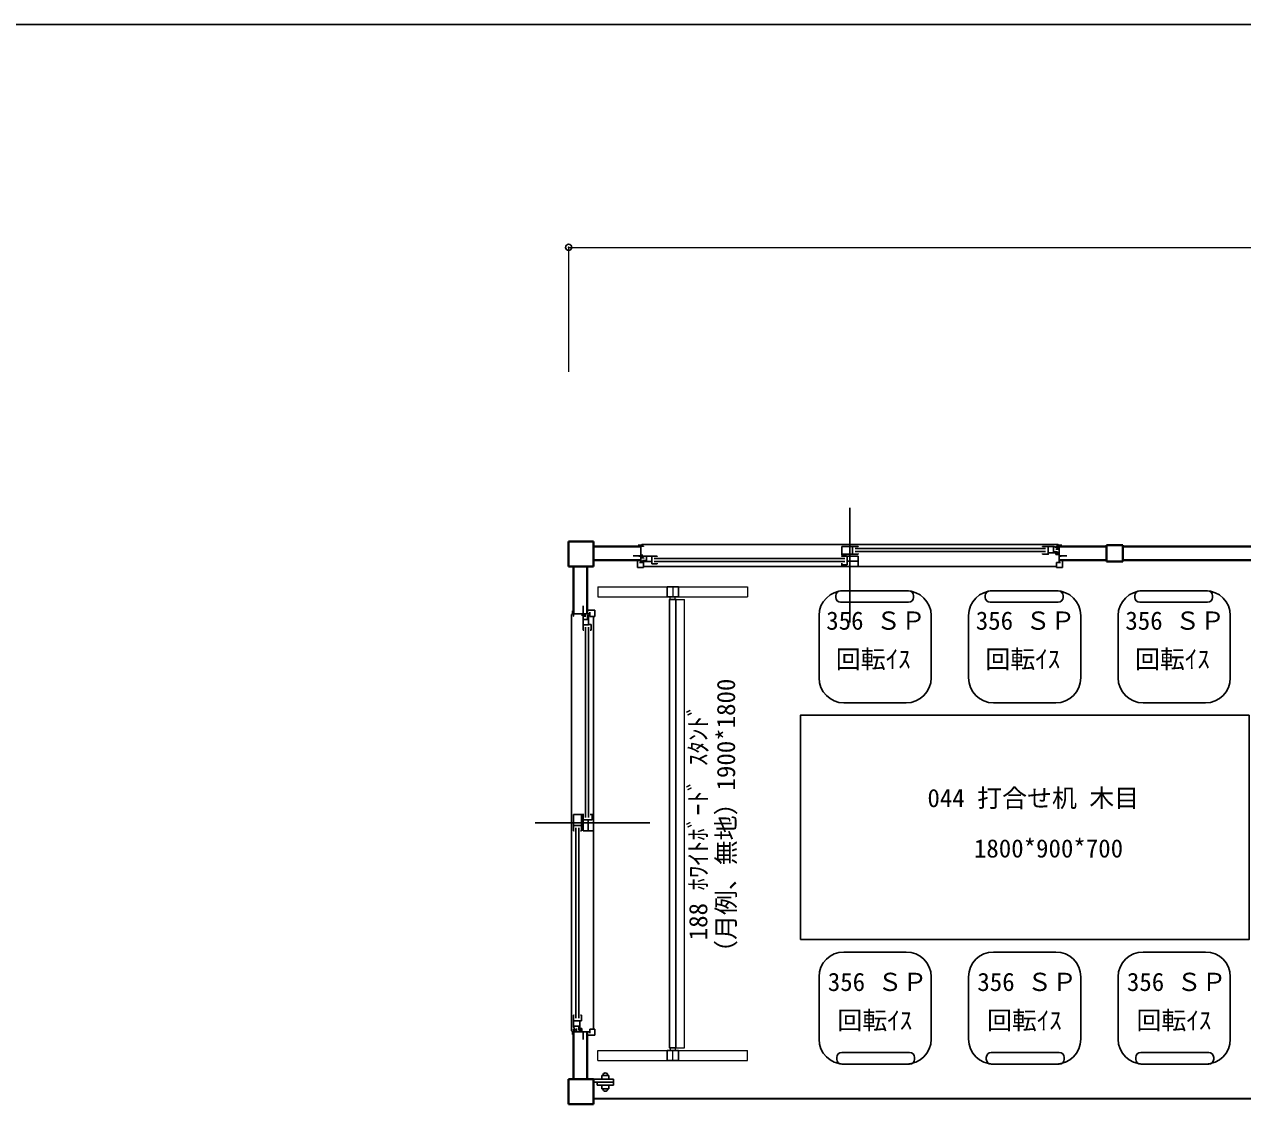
# Model space of a CAD drawing. Units: millimetres at full size, sheet at 1:50; details may follow other scales. Extents: x -9796 to 9869, y -7043 to 6939.
# Drawn here: x 4 to 4891, y 2604 to 6939 of the extents above; entities that cross this region are included whole.
import ezdxf
from ezdxf.enums import TextEntityAlignment as Align

# ---------------------------------------------------------------- set-up
doc = ezdxf.new("R2010")
doc.units = ezdxf.units.MM
doc.header["$LTSCALE"] = 50
doc.header["$PDMODE"] = 32
doc.header["$PDSIZE"] = 25
for name, color, linetype, lineweight in [('0-0', 7, 'Continuous', 25), ('0-1', 7, 'Continuous', 25), ('0-2', 7, 'Continuous', 25), ('0-3', 7, 'Continuous', 25)]:
    doc.layers.add(name, color=color, linetype=linetype, lineweight=lineweight)
doc.styles.add('ＭＳ ゴシック', font='')
doc.styles.get('ＭＳ ゴシック').set_extended_font_data('MS Gothic')

msp = doc.modelspace()

# ---------------------------------------------------------------- linework, layer by layer
at = {"layer": '0-0'}
msp.add_lwpolyline([(-9796.21, 6939.35), (9865.95, 6939.35), (9865.95, -7043.08)], dxfattribs=at)
at = {"layer": '0-1', "color": 4, "lineweight": 18}
msp.add_line((2186.88, 6044.12), (2186.88, 5544.12), dxfattribs=at)
at = {"layer": '0-1', "color": 2, "lineweight": 40}
for p, q in [((2286.88, 4864.12), (2186.88, 4864.12)), ((2186.88, 4864.12), (2186.88, 4764.12)), ((2286.88, 4764.12), (2286.88, 4864.12)), ((4409.88, 4849.12), (4344.88, 4849.12)), ((4344.88, 4849.12), (4344.88, 4784.12)), ((4409.88, 4784.12), (4409.88, 4849.12)), ((5663.88, 4844.12), (4409.88, 4844.12)), ((2186.88, 4764.12), (2286.88, 4764.12)), ((2206.88, 4764.12), (2206.88, 4574.12)), ((2261.88, 4764.12), (2261.88, 4574.12)), ((4344.88, 4784.12), (4409.88, 4784.12)), ((5663.88, 4789.12), (4409.88, 4789.12)), ((2206.88, 2896.12), (2206.88, 2706.12)), ((2261.88, 2896.12), (2261.88, 2706.12)), ((2186.88, 2706.12), (2286.88, 2706.12)), ((2186.88, 2606.12), (2186.88, 2706.12)), ((2286.88, 2706.12), (2286.88, 2606.12)), ((2286.88, 2606.12), (2186.88, 2606.12))]:
    msp.add_line(p, q, dxfattribs=at)
at = {"layer": '0-1'}
for p, q in [((2245.13, 4605.12), (2245.13, 4574.12)), ((2199.13, 4570.62), (2202.63, 4574.12)), ((2199.13, 2899.62), (2199.13, 4570.62)), ((2202.13, 4585.42), (2202.13, 4574.12)), ((2202.13, 4574.12), (2272.13, 4574.12)), ((2206.38, 4574.12), (2206.38, 4564.12)), ((2206.38, 4564.12), (2207.88, 4564.12)), ((2241.98, 4574.12), (2241.98, 4566.12)), ((2245.13, 4580.12), (2248.13, 4580.12)), ((2245.88, 4564.12), (2248.88, 4564.12)), ((2245.88, 4550.87), (2267.38, 4550.87)), ((2248.88, 4566.12), (2248.88, 4564.12)), ((2253.38, 4566.12), (2253.38, 4574.12)), ((2253.38, 4566.12), (2253.88, 4561.12)), ((2291.88, 4588.12), (2261.88, 4588.12)), ((2263.18, 4568.12), (2267.38, 4568.12)), ((2263.18, 4568.12), (2263.18, 4550.87)), ((2267.38, 4568.12), (2267.38, 4529.67)), ((2272.13, 4580.12), (2272.13, 4563.12)), ((2272.13, 4563.12), (2287.13, 4563.12)), ((2287.13, 4563.12), (2291.88, 4563.12)), ((2287.13, 2907.12), (2287.13, 4563.12)), ((2291.88, 4588.12), (2291.88, 4563.12)), ((2245.88, 4529.67), (2267.38, 4529.67)), ((2254.88, 3755.62), (2254.88, 4520.12)), ((2266.88, 3755.62), (2266.88, 4520.12)), ((2267.38, 4530.62), (2277.38, 4530.62)), ((2275.28, 4508.12), (2273.88, 4508.12)), ((2274.18, 4508.12), (2277.38, 4508.12)), ((2277.38, 4530.62), (2277.38, 4508.12)), ((2206.88, 3702.62), (2206.88, 3767.62)), ((2243.88, 3767.62), (2206.88, 3767.62)), ((2212.18, 3767.62), (2243.38, 3767.62)), ((2238.38, 3767.62), (2238.38, 3702.62)), ((2243.88, 3754.62), (2243.88, 3767.62)), ((2245.88, 3767.62), (2245.88, 3702.62)), ((2245.88, 3767.62), (2247.88, 3767.62)), ((2281.08, 3767.62), (2281.08, 3746.62)), ((2052.46, 3735.12), (2512.47, 3735.12)), ((2238.38, 3724.42), (2206.88, 3724.42)), ((2215.88, 2950.12), (2215.88, 3714.62)), ((2227.88, 2950.12), (2227.88, 3714.62)), ((2240.28, 3759.62), (2240.28, 3751.32)), ((2245.88, 3751.32), (2240.28, 3751.32)), ((2245.88, 3746.62), (2281.08, 3746.62)), ((2265.63, 3702.62), (2265.63, 3746.62)), ((2206.88, 3702.62), (2208.88, 3702.62)), ((2236.28, 3702.62), (2234.88, 3702.62)), ((2235.18, 3702.62), (2238.38, 3702.62)), ((2245.88, 3702.62), (2287.38, 3702.62)), ((2206.88, 2962.12), (2206.88, 2917.11)), ((2206.88, 2962.12), (2208.88, 2962.12)), ((2206.88, 2940.57), (2232.38, 2940.57)), ((2232.38, 2902.12), (2232.38, 2940.57)), ((2237.38, 2939.62), (2232.38, 2939.62)), ((2232.38, 2917.12), (2232.38, 2939.62)), ((2232.88, 2939.62), (2238.38, 2939.62)), ((2236.28, 2962.12), (2234.88, 2962.12)), ((2235.18, 2962.12), (2238.38, 2962.12)), ((2238.38, 2939.62), (2238.38, 2962.12)), ((2199.13, 2899.62), (2202.63, 2896.12)), ((2202.13, 2896.12), (2272.13, 2896.12)), ((2202.13, 2884.82), (2202.13, 2896.12)), ((2206.38, 2906.12), (2207.88, 2906.12)), ((2206.38, 2896.12), (2206.38, 2906.12)), ((2206.88, 2918.82), (2232.38, 2918.82)), ((2210.88, 2906.18), (2206.88, 2917.11)), ((2210.88, 2906.18), (2210.88, 2899.12)), ((2210.88, 2906.12), (2213.88, 2906.12)), ((2213.88, 2904.12), (2213.88, 2906.12)), ((2218.88, 2909.12), (2218.38, 2904.13)), ((2218.38, 2904.1), (2218.38, 2896.12)), ((2228.18, 2902.12), (2228.18, 2918.82)), ((2228.18, 2902.12), (2232.38, 2902.12)), ((2235.88, 2908.62), (2239.88, 2908.62)), ((2235.88, 2896.12), (2235.88, 2908.62)), ((2239.88, 2896.12), (2239.88, 2908.62)), ((2245.13, 2865.12), (2245.13, 2896.12)), ((2245.13, 2890.12), (2248.13, 2890.12)), ((2272.13, 2907.12), (2287.13, 2907.12)), ((2272.13, 2890.12), (2272.13, 2907.12)), ((2287.13, 2907.12), (2291.88, 2907.12)), ((2291.88, 2882.12), (2291.88, 2907.12)), ((2291.88, 2882.12), (2261.88, 2882.12)), ((2286.88, 2706.12), (2366.88, 2706.12)), ((2286.88, 2694.12), (2366.88, 2694.12)), ((2301.88, 2682.12), (2301.88, 2694.12)), ((2320.38, 2706.12), (2320.38, 2721.12)), ((2320.38, 2721.12), (2348.38, 2721.12)), ((2348.38, 2706.12), (2348.38, 2721.12)), ((2366.88, 2682.12), (2366.88, 2706.12)), ((2301.88, 2682.12), (2366.88, 2682.12)), ((2320.38, 2667.12), (2320.38, 2682.12)), ((2320.38, 2667.12), (2348.38, 2667.12)), ((2348.38, 2667.12), (2348.38, 2682.12))]:
    msp.add_line(p, q, dxfattribs=at)
at = {"layer": '0-1', "color": 4, "lineweight": 18}
msp.add_lwpolyline([(2186.88, 6044.12), (7886.88, 6044.12), (7886.88, 5544.12)], dxfattribs=at)
at = {"layer": '0-1'}
for points in [[(2245.88, 4571.12), (2248.88, 4571.12), (2248.88, 4569.12)], [(2247.88, 4508.12), (2245.88, 4508.12), (2245.88, 4571.12)], [(2273.88, 3767.62), (2287.38, 3767.62), (2287.38, 3702.62)], [(2210.88, 2899.12), (2213.88, 2899.12), (2213.88, 2901.12)]]:
    msp.add_lwpolyline(points, dxfattribs=at)
for centre, radius, start, end in [((2218.68, 2904.1), 0.3, 174.2894, 180), ((2334.38, 2721.12), 10, 0, 180), ((2334.38, 2667.12), 10, 180, 0)]:
    msp.add_arc(centre, radius, start, end, dxfattribs=at)
at = {"layer": '0-1', "color": 4}
msp.add_point((2186.88, 6044.12), dxfattribs=at)
at = {"layer": '0-2'}
for p, q in [((3315.88, 4998.54), (3315.88, 4538.53)), ((2465.58, 4848.87), (2476.88, 4848.87)), ((2480.38, 4851.87), (2476.88, 4848.37)), ((2476.88, 4848.87), (2476.88, 4778.87)), ((4151.38, 4851.87), (2480.38, 4851.87)), ((3283.38, 4807.12), (3283.38, 4844.12)), ((3348.38, 4844.12), (3283.38, 4844.12)), ((3283.38, 4838.82), (3283.38, 4807.62)), ((3326.58, 4812.62), (3326.58, 4844.12)), ((3348.38, 4844.12), (3348.38, 4842.12)), ((4088.88, 4844.12), (4088.88, 4842.12)), ((4088.88, 4844.12), (4133.89, 4844.12)), ((4110.43, 4844.12), (4110.43, 4818.62)), ((4132.18, 4844.12), (4132.18, 4818.62)), ((4144.82, 4840.12), (4133.89, 4844.12)), ((4144.82, 4840.12), (4151.88, 4840.12)), ((4154.88, 4844.62), (4144.88, 4844.62)), ((4144.88, 4844.62), (4144.88, 4843.12)), ((4144.88, 4840.12), (4144.88, 4837.12)), ((4151.38, 4851.87), (4154.88, 4848.37)), ((4151.88, 4840.12), (4151.88, 4837.12)), ((2445.88, 4805.87), (2476.88, 4805.87)), ((2470.88, 4805.87), (2470.88, 4802.87)), ((2476.88, 4809.02), (2484.88, 4809.02)), ((2484.88, 4797.62), (2476.88, 4797.62)), ((2542.88, 4805.12), (2479.88, 4805.12)), ((2479.88, 4805.12), (2479.88, 4802.12)), ((2479.88, 4802.12), (2481.88, 4802.12)), ((2484.88, 4802.12), (2486.88, 4802.12)), ((2484.88, 4797.62), (2489.88, 4797.12)), ((2486.88, 4805.12), (2486.88, 4802.12)), ((2500.13, 4805.12), (2500.13, 4783.62)), ((2521.33, 4805.12), (2521.33, 4783.62)), ((3295.38, 4796.12), (2530.88, 4796.12)), ((2542.88, 4803.12), (2542.88, 4805.12)), ((3283.38, 4812.62), (3348.38, 4812.62)), ((3296.38, 4807.12), (3283.38, 4807.12)), ((3283.38, 4805.12), (3283.38, 4803.12)), ((3283.38, 4805.12), (3348.38, 4805.12)), ((3291.38, 4810.72), (3299.68, 4810.72)), ((3299.68, 4805.12), (3299.68, 4810.72)), ((3304.38, 4805.12), (3304.38, 4769.92)), ((4100.88, 4835.12), (3336.38, 4835.12)), ((4100.88, 4823.12), (3336.38, 4823.12)), ((3348.38, 4814.72), (3348.38, 4816.12)), ((3348.38, 4815.82), (3348.38, 4812.62)), ((3348.38, 4805.12), (3348.38, 4763.62)), ((4088.88, 4814.72), (4088.88, 4816.12)), ((4088.88, 4815.82), (4088.88, 4812.62)), ((4148.88, 4818.62), (4110.43, 4818.62)), ((4133.88, 4818.62), (4111.38, 4818.62)), ((4111.38, 4813.62), (4111.38, 4818.62)), ((4148.88, 4822.82), (4132.18, 4822.82)), ((4141.88, 4832.12), (4146.86, 4832.62)), ((4154.88, 4815.12), (4142.38, 4815.12)), ((4142.38, 4815.12), (4142.38, 4811.12)), ((4154.88, 4811.12), (4142.38, 4811.12)), ((4146.88, 4837.12), (4144.88, 4837.12)), ((4146.89, 4832.62), (4154.88, 4832.62)), ((4148.88, 4822.82), (4148.88, 4818.62)), ((4151.88, 4837.12), (4149.88, 4837.12)), ((4185.88, 4805.87), (4154.88, 4805.87)), ((4160.88, 4805.87), (4160.88, 4802.87)), ((2462.88, 4759.12), (2462.88, 4789.12)), ((2462.88, 4759.12), (2487.88, 4759.12)), ((2470.88, 4778.87), (2487.88, 4778.87)), ((2482.88, 4787.82), (2500.13, 4787.82)), ((2482.88, 4787.82), (2482.88, 4783.62)), ((2482.88, 4783.62), (2521.33, 4783.62)), ((2487.88, 4778.87), (2487.88, 4763.87)), ((4143.88, 4763.87), (2487.88, 4763.87)), ((2487.88, 4763.87), (2487.88, 4759.12)), ((2520.38, 4783.62), (2520.38, 4773.62)), ((2520.38, 4773.62), (2542.88, 4773.62)), ((3295.38, 4784.12), (2530.88, 4784.12)), ((2542.88, 4775.72), (2542.88, 4777.12)), ((2542.88, 4776.82), (2542.88, 4773.62)), ((3283.38, 4777.12), (3283.38, 4763.62)), ((3283.38, 4769.92), (3304.38, 4769.92)), ((3283.38, 4763.62), (3348.38, 4763.62)), ((3348.38, 4785.37), (3304.38, 4785.37)), ((4160.88, 4778.87), (4143.88, 4778.87)), ((4143.88, 4778.87), (4143.88, 4763.87)), ((4143.88, 4763.87), (4143.88, 4759.12)), ((4168.88, 4759.12), (4143.88, 4759.12)), ((4168.88, 4759.12), (4168.88, 4789.12))]:
    msp.add_line(p, q, dxfattribs=at)
at = {"layer": '0-2', "color": 2, "lineweight": 40}
for p, q in [((2286.88, 4844.12), (2476.88, 4844.12)), ((4154.88, 4844.12), (4344.88, 4844.12)), ((2286.88, 4789.12), (2476.88, 4789.12)), ((4154.88, 4789.12), (4344.88, 4789.12))]:
    msp.add_line(p, q, dxfattribs=at)
at = {"layer": '0-2', "color": 3, "lineweight": 35}
msp.add_line((2286.88, 2628.62), (7786.88, 2628.62), dxfattribs=at)
at = {"layer": '0-2'}
for points in [[(2476.88, 4844.62), (2486.88, 4844.62), (2486.88, 4843.12)], [(4166.18, 4848.87), (4154.88, 4848.87), (4154.88, 4778.87)], [(4111.38, 4818.12), (4111.38, 4812.62), (4088.88, 4812.62)]]:
    msp.add_lwpolyline(points, dxfattribs=at)
msp.add_arc((4146.89, 4832.32), 0.3, 90, 95.71059, dxfattribs=at)
at = {"layer": '0-3', "color": 4, "lineweight": 18}
for p, q in [((2304.91, 4681.35), (2304.91, 4641.35)), ((2304.91, 4681.35), (2582.41, 4681.35)), ((2604.91, 4681.35), (2604.91, 4641.35)), ((2627.41, 4681.35), (2904.91, 4681.35)), ((2904.91, 4681.35), (2904.91, 4641.35)), ((2304.91, 4641.35), (2582.41, 4641.35)), ((2594.91, 4631.35), (2594.91, 4641.35)), ((2614.91, 4631.35), (2614.91, 4641.35)), ((2617.41, 4631.35), (2652.41, 4631.35)), ((2627.41, 4641.35), (2904.91, 4641.35)), ((2652.41, 2831.35), (2652.41, 4631.35)), ((2304.91, 2781.35), (2304.91, 2821.35)), ((2304.91, 2821.35), (2582.41, 2821.35)), ((2594.91, 2831.35), (2594.91, 2821.35)), ((2604.91, 2781.35), (2604.91, 2821.35)), ((2614.91, 2831.35), (2614.91, 2821.35)), ((2617.41, 2831.35), (2652.41, 2831.35)), ((2627.41, 2821.35), (2904.91, 2821.35)), ((2904.91, 2781.35), (2904.91, 2821.35)), ((2304.91, 2781.35), (2582.41, 2781.35)), ((2627.41, 2781.35), (2904.91, 2781.35))]:
    msp.add_line(p, q, dxfattribs=at)
at = {"layer": '0-3'}
for p, q in [((2582.41, 4681.35), (2582.41, 4641.35)), ((2627.41, 4681.35), (2582.41, 4681.35)), ((2627.41, 4641.35), (2627.41, 4681.35)), ((3258.5, 4639.67), (3258.5, 4646.24)), ((3550.77, 4666.24), (3278.5, 4666.24)), ((3570.77, 4646.24), (3570.77, 4639.67)), ((3858.5, 4639.67), (3858.5, 4646.24)), ((4150.77, 4666.24), (3878.5, 4666.24)), ((4170.77, 4646.24), (4170.77, 4639.67)), ((4458.5, 4639.67), (4458.5, 4646.24)), ((4750.77, 4666.24), (4478.5, 4666.24)), ((4770.77, 4646.24), (4770.77, 4639.67)), ((2627.41, 4641.35), (2582.41, 4641.35)), ((3550.77, 4619.67), (3278.5, 4619.67)), ((4150.77, 4619.67), (3878.5, 4619.67)), ((4750.77, 4619.67), (4478.5, 4619.67)), ((3191.74, 4316.24), (3191.74, 4566.24)), ((3641.74, 4566.24), (3641.74, 4316.24)), ((3791.74, 4316.24), (3791.74, 4566.24)), ((4241.74, 4566.24), (4241.74, 4316.24)), ((4391.74, 4316.24), (4391.74, 4566.24)), ((4841.74, 4566.24), (4841.74, 4316.24)), ((3541.74, 4216.24), (3291.74, 4216.24)), ((4141.74, 4216.24), (3891.74, 4216.24)), ((4741.74, 4216.24), (4491.74, 4216.24)), ((3291.74, 3216.24), (3541.74, 3216.24)), ((3891.74, 3216.24), (4141.74, 3216.24)), ((4491.74, 3216.24), (4741.74, 3216.24)), ((3191.74, 2866.24), (3191.74, 3116.24)), ((3641.74, 3116.24), (3641.74, 2866.24)), ((3791.74, 2866.24), (3791.74, 3116.24)), ((4241.74, 3116.24), (4241.74, 2866.24)), ((4391.74, 2866.24), (4391.74, 3116.24)), ((4841.74, 3116.24), (4841.74, 2866.24)), ((2582.41, 2781.35), (2582.41, 2821.35)), ((2627.41, 2821.35), (2582.41, 2821.35)), ((2627.41, 2821.35), (2627.41, 2781.35)), ((3262.71, 2786.24), (3262.71, 2792.81)), ((3282.71, 2812.8), (3554.99, 2812.8)), ((3574.99, 2792.81), (3574.99, 2786.24)), ((3862.71, 2786.24), (3862.71, 2792.81)), ((3882.71, 2812.8), (4154.99, 2812.8)), ((4174.99, 2792.81), (4174.99, 2786.24)), ((4462.71, 2786.24), (4462.71, 2792.81)), ((4482.71, 2812.8), (4754.99, 2812.8)), ((4774.99, 2792.81), (4774.99, 2786.24)), ((2627.41, 2781.35), (2582.41, 2781.35)), ((3282.71, 2766.24), (3554.99, 2766.24)), ((3882.71, 2766.24), (4154.99, 2766.24)), ((4482.71, 2766.24), (4754.99, 2766.24))]:
    msp.add_line(p, q, dxfattribs=at)
for points in [[(2617.41, 2831.35), (2592.41, 2831.35), (2592.41, 4631.35), (2617.41, 4631.35)], [(3116.74, 3266.24), (3116.74, 4166.24), (4916.74, 4166.24), (4916.74, 3266.24)]]:
    msp.add_lwpolyline(points, close=True, dxfattribs=at)
for centre, radius, start, end in [((3291.74, 4566.24), 100, 90, 180), ((3278.5, 4646.24), 20, 90, 180), ((3541.74, 4566.24), 100, 0, 90), ((3550.77, 4646.24), 20, 0, 90), ((3891.74, 4566.24), 100, 90, 180), ((3878.5, 4646.24), 20, 90, 180), ((4141.74, 4566.24), 100, 0, 90), ((4150.77, 4646.24), 20, 0, 90), ((4491.74, 4566.24), 100, 90, 180), ((4478.5, 4646.24), 20, 90, 180), ((4741.74, 4566.24), 100, 0, 90), ((4750.77, 4646.24), 20, 0, 90), ((3278.5, 4639.67), 20, 180, 270), ((3550.77, 4639.67), 20, 270, 0), ((3878.5, 4639.67), 20, 180, 270), ((4150.77, 4639.67), 20, 270, 0), ((4478.5, 4639.67), 20, 180, 270), ((4750.77, 4639.67), 20, 270, 0), ((3291.74, 4316.24), 100, 180, 270), ((3541.74, 4316.24), 100, 270, 0), ((3891.74, 4316.24), 100, 180, 270), ((4141.74, 4316.24), 100, 270, 0), ((4491.74, 4316.24), 100, 180, 270), ((4741.74, 4316.24), 100, 270, 0), ((3291.74, 3116.24), 100, 90, 180), ((3541.74, 3116.24), 100, 0, 90), ((3891.74, 3116.24), 100, 90, 180), ((4141.74, 3116.24), 100, 0, 90), ((4491.74, 3116.24), 100, 90, 180), ((4741.74, 3116.24), 100, 0, 90), ((3291.74, 2866.24), 100, 180, 270), ((3541.74, 2866.24), 100, 270, 0), ((3891.74, 2866.24), 100, 180, 270), ((4141.74, 2866.24), 100, 270, 0), ((4491.74, 2866.24), 100, 180, 270), ((4741.74, 2866.24), 100, 270, 0), ((3282.71, 2792.81), 20, 90, 180), ((3282.71, 2786.24), 20, 180, 270), ((3554.99, 2792.81), 20, 0, 90), ((3554.99, 2786.24), 20, 270, 0), ((3882.71, 2792.81), 20, 90, 180), ((3882.71, 2786.24), 20, 180, 270), ((4154.99, 2792.81), 20, 0, 90), ((4154.99, 2786.24), 20, 270, 0), ((4482.71, 2792.81), 20, 90, 180), ((4482.71, 2786.24), 20, 180, 270), ((4754.99, 2792.81), 20, 0, 90), ((4754.99, 2786.24), 20, 270, 0)]:
    msp.add_arc(centre, radius, start, end, dxfattribs=at)

# ---------------------------------------------------------------- texts
at = {"layer": '0-3', "color": 4, "style": 'ＭＳ ゴシック'}
for s, p in [('356 ＳＰ', (3220.64, 4487.66)), ('356 ＳＰ', (3820.64, 4487.66)), ('356 ＳＰ', (4420.64, 4487.66)), ('回転ｲｽ', (3259.25, 4333.23)), ('回転ｲｽ', (3859.25, 4333.23)), ('回転ｲｽ', (4459.25, 4333.23)), ('044 打合せ机 木目', (3626.6, 3775.57)), ('1800*900*700', (3813.15, 3573.49)), ('356 ＳＰ', (3226.87, 3037.69)), ('356 ＳＰ', (3826.87, 3037.69)), ('356 ＳＰ', (4426.87, 3037.69)), ('回転ｲｽ', (3265.47, 2883.26)), ('回転ｲｽ', (3865.47, 2883.26)), ('回転ｲｽ', (4465.47, 2883.26))]:
    msp.add_text(s, height=73.31, dxfattribs=at).set_placement(p, align=Align.BOTTOM_LEFT)
for s, p in [('（月例、無地）1900*1800', (2877.01, 3164.61)), ('188 ﾎﾜｲﾄﾎﾞｰﾄﾞ ｽﾀﾝﾄﾞ', (2765.48, 3263.27))]:
    msp.add_text(s, height=73.31, rotation=90, dxfattribs=at).set_placement(p, align=Align.BOTTOM_LEFT)

doc.saveas('drawing.dxf')
